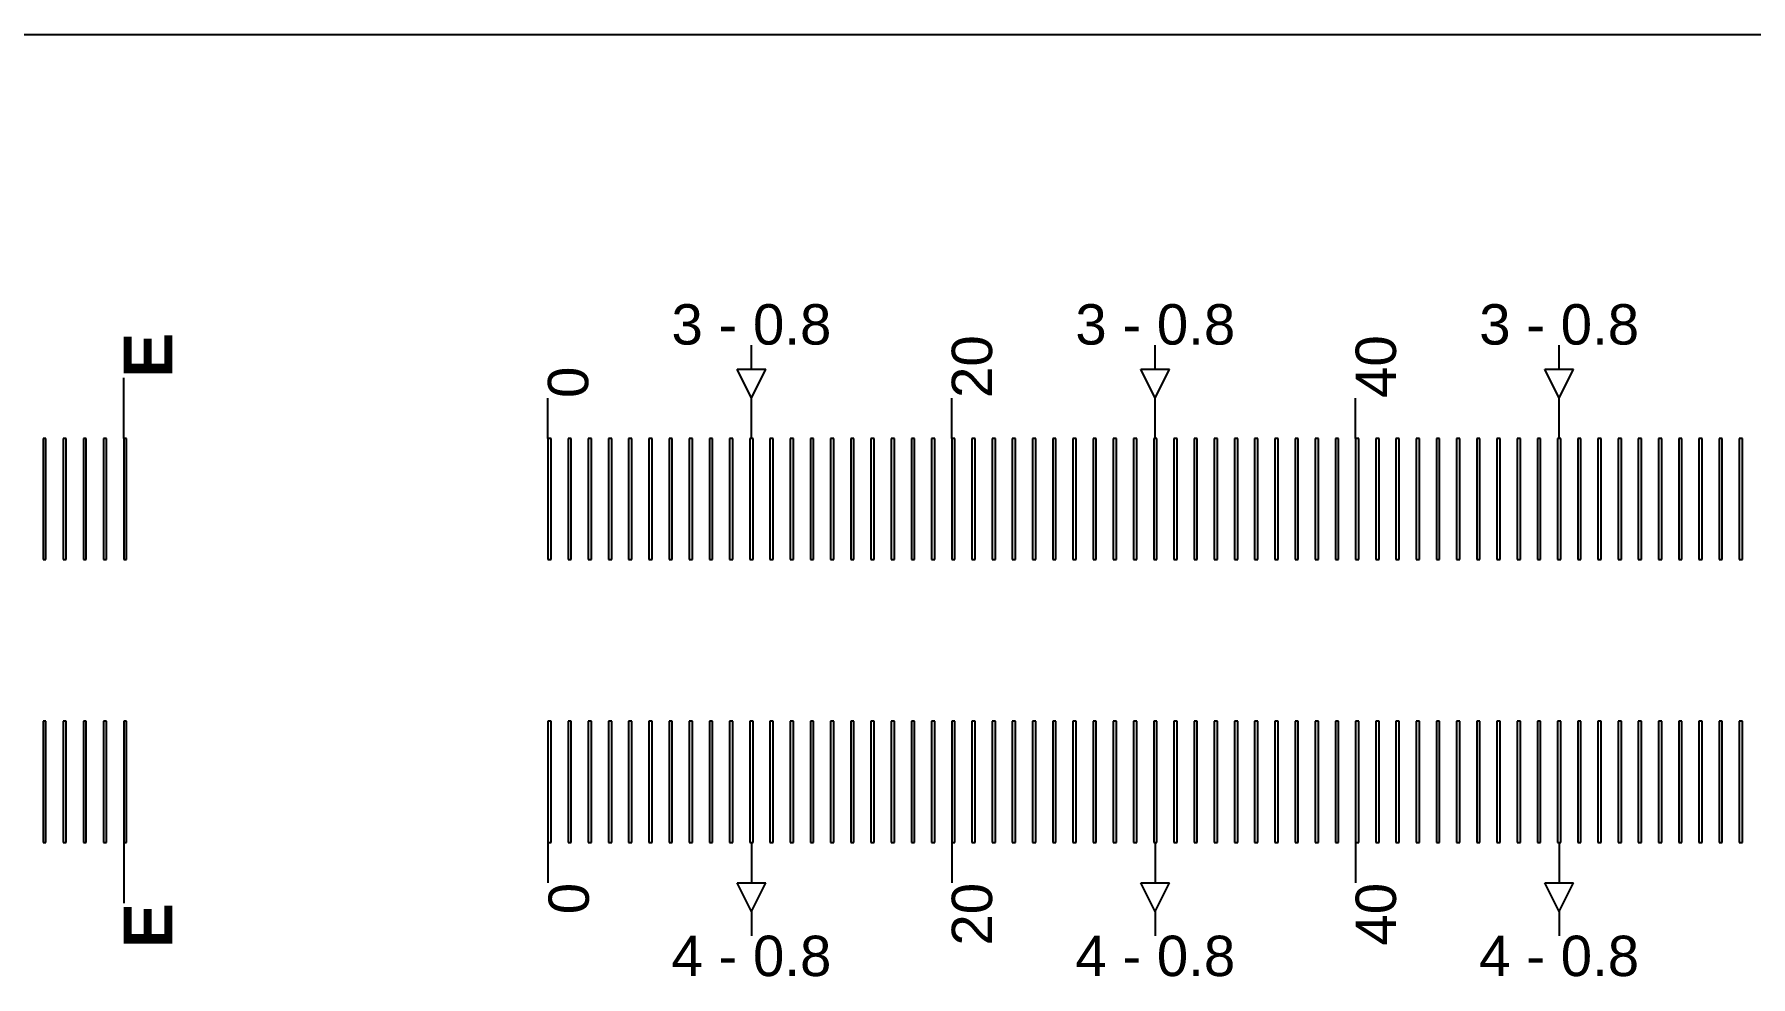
# Model space of a CAD drawing. Extents: x -119394 to 128420, y 74496 to 185496.
# Drawn here: x 6929.6 to 7354.6, y 156962.7 to 157195.9 of the extents above; entities that cross this region are included whole.
import ezdxf

# ---------------------------------------------------------------- set-up
doc = ezdxf.new("R2010")
doc.units = 13
doc.layers.add('CL - Label-1', color=120, linetype='Continuous')
doc.layers.add('CL - Label-2', color=132, linetype='Continuous')
doc.layers.add('CL - Sub-Micro', color=7, linetype='Continuous', true_color=0x47d1ff)
doc.styles.get("Standard").update_dxf_attribs({"font": 'arial.ttf'})

msp = doc.modelspace()

# ---------------------------------------------------------------- linework, layer by layer
for p, q in [((4356.79, 157195.86), (14856.79, 157195.86)), ((5281.79, 157195.86), (13931.79, 157195.86)), ((7107.19, 157112.94), (7107.19, 157118.94)), ((7207.19, 157112.94), (7207.19, 157118.94)), ((7307.19, 157112.94), (7307.19, 157118.94)), ((6951.79, 157095.86), (6951.79, 157110.86)), ((7056.79, 157095.86), (7056.79, 157105.86)), ((7107.19, 157095.86), (7107.19, 157105.86)), ((7156.79, 157095.86), (7156.79, 157105.86)), ((7207.19, 157095.86), (7207.19, 157105.86)), ((7256.79, 157095.86), (7256.79, 157105.86)), ((7307.19, 157095.86), (7307.19, 157105.86)), ((6951.79, 156995.86), (6951.79, 156980.86)), ((7056.79, 156995.86), (7056.79, 156985.86)), ((7107.19, 156995.86), (7107.19, 156985.86)), ((7156.79, 156995.86), (7156.79, 156985.86)), ((7207.19, 156995.86), (7207.19, 156985.86)), ((7256.79, 156995.86), (7256.79, 156985.86)), ((7307.19, 156995.86), (7307.19, 156985.86)), ((7107.19, 156978.79), (7107.19, 156972.79)), ((7207.19, 156978.79), (7207.19, 156972.79)), ((7307.19, 156978.79), (7307.19, 156972.79))]:
    msp.add_line(p, q)
at = {"layer": 'CL - Label-2'}
for p, q in [((7107.19, 157105.86), (7103.65, 157112.96)), ((7103.65, 157112.96), (7110.72, 157112.96)), ((7107.19, 157105.86), (7110.72, 157112.96)), ((7207.19, 157105.86), (7203.65, 157112.96)), ((7203.65, 157112.96), (7210.72, 157112.96)), ((7207.19, 157105.86), (7210.72, 157112.96)), ((7307.19, 157105.86), (7303.65, 157112.96)), ((7303.65, 157112.96), (7310.72, 157112.96)), ((7307.19, 157105.86), (7310.72, 157112.96)), ((7107.19, 156978.79), (7103.65, 156985.89)), ((7103.65, 156985.89), (7110.72, 156985.89)), ((7107.19, 156978.79), (7110.72, 156985.89)), ((7207.19, 156978.79), (7203.65, 156985.89)), ((7203.65, 156985.89), (7210.72, 156985.89)), ((7207.19, 156978.79), (7210.72, 156985.89)), ((7307.19, 156978.79), (7303.65, 156985.89)), ((7303.65, 156985.89), (7310.72, 156985.89)), ((7307.19, 156978.79), (7310.72, 156985.89))]:
    msp.add_line(p, q, dxfattribs=at)
at = {"layer": 'CL - Sub-Micro'}
for p, q in [((6931.79, 157095.86), (6931.79, 157065.86)), ((6932.49, 157095.86), (6931.79, 157095.86)), ((6932.49, 157065.86), (6932.49, 157095.86)), ((6936.79, 157095.86), (6936.79, 157065.86)), ((6937.49, 157095.86), (6936.79, 157095.86)), ((6937.49, 157065.86), (6937.49, 157095.86)), ((6941.79, 157095.86), (6941.79, 157065.86)), ((6942.49, 157095.86), (6941.79, 157095.86)), ((6942.49, 157065.86), (6942.49, 157095.86)), ((6946.79, 157095.86), (6946.79, 157065.86)), ((6947.49, 157095.86), (6946.79, 157095.86)), ((6947.49, 157065.86), (6947.49, 157095.86)), ((6951.79, 157095.86), (6951.79, 157065.86)), ((6952.49, 157095.86), (6951.79, 157095.86)), ((6952.49, 157065.86), (6952.49, 157095.86)), ((7056.79, 157095.86), (7056.79, 157065.86)), ((7057.59, 157095.86), (7056.79, 157095.86)), ((7057.59, 157065.86), (7057.59, 157095.86)), ((7061.79, 157095.86), (7061.79, 157065.86)), ((7062.59, 157095.86), (7061.79, 157095.86)), ((7062.59, 157065.86), (7062.59, 157095.86)), ((7066.79, 157095.86), (7066.79, 157065.86)), ((7067.59, 157095.86), (7066.79, 157095.86)), ((7067.59, 157065.86), (7067.59, 157095.86)), ((7071.79, 157095.86), (7071.79, 157065.86)), ((7072.59, 157095.86), (7071.79, 157095.86)), ((7072.59, 157065.86), (7072.59, 157095.86)), ((7076.79, 157095.86), (7076.79, 157065.86)), ((7077.59, 157095.86), (7076.79, 157095.86)), ((7077.59, 157065.86), (7077.59, 157095.86)), ((7081.79, 157095.86), (7081.79, 157065.86)), ((7082.59, 157095.86), (7081.79, 157095.86)), ((7082.59, 157065.86), (7082.59, 157095.86)), ((7086.79, 157095.86), (7086.79, 157065.86)), ((7087.59, 157095.86), (7086.79, 157095.86)), ((7087.59, 157065.86), (7087.59, 157095.86)), ((7091.79, 157095.86), (7091.79, 157065.86)), ((7092.59, 157095.86), (7091.79, 157095.86)), ((7092.59, 157065.86), (7092.59, 157095.86)), ((7096.79, 157095.86), (7096.79, 157065.86)), ((7097.59, 157095.86), (7096.79, 157095.86)), ((7097.59, 157065.86), (7097.59, 157095.86)), ((7101.79, 157095.86), (7101.79, 157065.86)), ((7102.59, 157095.86), (7101.79, 157095.86)), ((7102.59, 157065.86), (7102.59, 157095.86)), ((7106.79, 157095.86), (7106.79, 157065.86)), ((7107.59, 157095.86), (7106.79, 157095.86)), ((7107.59, 157065.86), (7107.59, 157095.86)), ((7111.79, 157095.86), (7111.79, 157065.86)), ((7112.59, 157095.86), (7111.79, 157095.86)), ((7112.59, 157065.86), (7112.59, 157095.86)), ((7116.79, 157095.86), (7116.79, 157065.86)), ((7117.59, 157095.86), (7116.79, 157095.86)), ((7117.59, 157065.86), (7117.59, 157095.86)), ((7121.79, 157095.86), (7121.79, 157065.86)), ((7122.59, 157095.86), (7121.79, 157095.86)), ((7122.59, 157065.86), (7122.59, 157095.86)), ((7126.79, 157095.86), (7126.79, 157065.86)), ((7127.59, 157095.86), (7126.79, 157095.86)), ((7127.59, 157065.86), (7127.59, 157095.86)), ((7131.79, 157095.86), (7131.79, 157065.86)), ((7132.59, 157095.86), (7131.79, 157095.86)), ((7132.59, 157065.86), (7132.59, 157095.86)), ((7136.79, 157095.86), (7136.79, 157065.86)), ((7137.59, 157095.86), (7136.79, 157095.86)), ((7137.59, 157065.86), (7137.59, 157095.86)), ((7141.79, 157095.86), (7141.79, 157065.86)), ((7142.59, 157095.86), (7141.79, 157095.86)), ((7142.59, 157065.86), (7142.59, 157095.86)), ((7146.79, 157095.86), (7146.79, 157065.86)), ((7147.59, 157095.86), (7146.79, 157095.86)), ((7147.59, 157065.86), (7147.59, 157095.86)), ((7151.79, 157095.86), (7151.79, 157065.86)), ((7152.59, 157095.86), (7151.79, 157095.86)), ((7152.59, 157065.86), (7152.59, 157095.86)), ((7156.79, 157095.86), (7156.79, 157065.86)), ((7157.59, 157095.86), (7156.79, 157095.86)), ((7157.59, 157065.86), (7157.59, 157095.86)), ((7161.79, 157095.86), (7161.79, 157065.86)), ((7162.59, 157095.86), (7161.79, 157095.86)), ((7162.59, 157065.86), (7162.59, 157095.86)), ((7166.79, 157095.86), (7166.79, 157065.86)), ((7167.59, 157095.86), (7166.79, 157095.86)), ((7167.59, 157065.86), (7167.59, 157095.86)), ((7171.79, 157095.86), (7171.79, 157065.86)), ((7172.59, 157095.86), (7171.79, 157095.86)), ((7172.59, 157065.86), (7172.59, 157095.86)), ((7176.79, 157095.86), (7176.79, 157065.86)), ((7177.59, 157095.86), (7176.79, 157095.86)), ((7177.59, 157065.86), (7177.59, 157095.86)), ((7181.79, 157095.86), (7181.79, 157065.86)), ((7182.59, 157095.86), (7181.79, 157095.86)), ((7182.59, 157065.86), (7182.59, 157095.86)), ((7186.79, 157095.86), (7186.79, 157065.86)), ((7187.59, 157095.86), (7186.79, 157095.86)), ((7187.59, 157065.86), (7187.59, 157095.86)), ((7191.79, 157095.86), (7191.79, 157065.86)), ((7192.59, 157095.86), (7191.79, 157095.86)), ((7192.59, 157065.86), (7192.59, 157095.86)), ((7196.79, 157095.86), (7196.79, 157065.86)), ((7197.59, 157095.86), (7196.79, 157095.86)), ((7197.59, 157065.86), (7197.59, 157095.86)), ((7201.79, 157095.86), (7201.79, 157065.86)), ((7202.59, 157095.86), (7201.79, 157095.86)), ((7202.59, 157065.86), (7202.59, 157095.86)), ((7206.79, 157095.86), (7206.79, 157065.86)), ((7207.59, 157095.86), (7206.79, 157095.86)), ((7207.59, 157065.86), (7207.59, 157095.86)), ((7211.79, 157095.86), (7211.79, 157065.86)), ((7212.59, 157095.86), (7211.79, 157095.86)), ((7212.59, 157065.86), (7212.59, 157095.86)), ((7216.79, 157095.86), (7216.79, 157065.86)), ((7217.59, 157095.86), (7216.79, 157095.86)), ((7217.59, 157065.86), (7217.59, 157095.86)), ((7221.79, 157095.86), (7221.79, 157065.86)), ((7222.59, 157095.86), (7221.79, 157095.86)), ((7222.59, 157065.86), (7222.59, 157095.86)), ((7226.79, 157095.86), (7226.79, 157065.86)), ((7227.59, 157095.86), (7226.79, 157095.86)), ((7227.59, 157065.86), (7227.59, 157095.86)), ((7231.79, 157095.86), (7231.79, 157065.86)), ((7232.59, 157095.86), (7231.79, 157095.86)), ((7232.59, 157065.86), (7232.59, 157095.86)), ((7236.79, 157095.86), (7236.79, 157065.86)), ((7237.59, 157095.86), (7236.79, 157095.86)), ((7237.59, 157065.86), (7237.59, 157095.86)), ((7241.79, 157095.86), (7241.79, 157065.86)), ((7242.59, 157095.86), (7241.79, 157095.86)), ((7242.59, 157065.86), (7242.59, 157095.86)), ((7246.79, 157095.86), (7246.79, 157065.86)), ((7247.59, 157095.86), (7246.79, 157095.86)), ((7247.59, 157065.86), (7247.59, 157095.86)), ((7251.79, 157095.86), (7251.79, 157065.86)), ((7252.59, 157095.86), (7251.79, 157095.86)), ((7252.59, 157065.86), (7252.59, 157095.86)), ((7256.79, 157095.86), (7256.79, 157065.86)), ((7257.59, 157095.86), (7256.79, 157095.86)), ((7257.59, 157065.86), (7257.59, 157095.86)), ((7261.79, 157095.86), (7261.79, 157065.86)), ((7262.59, 157095.86), (7261.79, 157095.86)), ((7262.59, 157065.86), (7262.59, 157095.86)), ((7266.79, 157095.86), (7266.79, 157065.86)), ((7267.59, 157095.86), (7266.79, 157095.86)), ((7267.59, 157065.86), (7267.59, 157095.86)), ((7271.79, 157095.86), (7271.79, 157065.86)), ((7272.59, 157095.86), (7271.79, 157095.86)), ((7272.59, 157065.86), (7272.59, 157095.86)), ((7276.79, 157095.86), (7276.79, 157065.86)), ((7277.59, 157095.86), (7276.79, 157095.86)), ((7277.59, 157065.86), (7277.59, 157095.86)), ((7281.79, 157095.86), (7281.79, 157065.86)), ((7282.59, 157095.86), (7281.79, 157095.86)), ((7282.59, 157065.86), (7282.59, 157095.86)), ((7286.79, 157095.86), (7286.79, 157065.86)), ((7287.59, 157095.86), (7286.79, 157095.86)), ((7287.59, 157065.86), (7287.59, 157095.86)), ((7291.79, 157095.86), (7291.79, 157065.86)), ((7292.59, 157095.86), (7291.79, 157095.86)), ((7292.59, 157065.86), (7292.59, 157095.86)), ((7296.79, 157095.86), (7296.79, 157065.86)), ((7297.59, 157095.86), (7296.79, 157095.86)), ((7297.59, 157065.86), (7297.59, 157095.86)), ((7301.79, 157095.86), (7301.79, 157065.86)), ((7302.59, 157095.86), (7301.79, 157095.86)), ((7302.59, 157065.86), (7302.59, 157095.86)), ((7306.79, 157095.86), (7306.79, 157065.86)), ((7307.59, 157095.86), (7306.79, 157095.86)), ((7307.59, 157065.86), (7307.59, 157095.86)), ((7311.79, 157095.86), (7311.79, 157065.86)), ((7312.59, 157095.86), (7311.79, 157095.86)), ((7312.59, 157065.86), (7312.59, 157095.86)), ((7316.79, 157095.86), (7316.79, 157065.86)), ((7317.59, 157095.86), (7316.79, 157095.86)), ((7317.59, 157065.86), (7317.59, 157095.86)), ((7321.79, 157095.86), (7321.79, 157065.86)), ((7322.59, 157095.86), (7321.79, 157095.86)), ((7322.59, 157065.86), (7322.59, 157095.86)), ((7326.79, 157095.86), (7326.79, 157065.86)), ((7327.59, 157095.86), (7326.79, 157095.86)), ((7327.59, 157065.86), (7327.59, 157095.86)), ((7331.79, 157095.86), (7331.79, 157065.86)), ((7332.59, 157095.86), (7331.79, 157095.86)), ((7332.59, 157065.86), (7332.59, 157095.86)), ((7336.79, 157095.86), (7336.79, 157065.86)), ((7337.59, 157095.86), (7336.79, 157095.86)), ((7337.59, 157065.86), (7337.59, 157095.86)), ((7341.79, 157095.86), (7341.79, 157065.86)), ((7342.59, 157095.86), (7341.79, 157095.86)), ((7342.59, 157065.86), (7342.59, 157095.86)), ((7346.79, 157095.86), (7346.79, 157065.86)), ((7347.59, 157095.86), (7346.79, 157095.86)), ((7347.59, 157065.86), (7347.59, 157095.86)), ((7351.79, 157095.86), (7351.79, 157065.86)), ((7352.59, 157095.86), (7351.79, 157095.86)), ((7352.59, 157065.86), (7352.59, 157095.86)), ((6931.79, 157065.86), (6932.49, 157065.86)), ((6936.79, 157065.86), (6937.49, 157065.86)), ((6941.79, 157065.86), (6942.49, 157065.86)), ((6946.79, 157065.86), (6947.49, 157065.86)), ((6951.79, 157065.86), (6952.49, 157065.86)), ((7056.79, 157065.86), (7057.59, 157065.86)), ((7061.79, 157065.86), (7062.59, 157065.86)), ((7066.79, 157065.86), (7067.59, 157065.86)), ((7071.79, 157065.86), (7072.59, 157065.86)), ((7076.79, 157065.86), (7077.59, 157065.86)), ((7081.79, 157065.86), (7082.59, 157065.86)), ((7086.79, 157065.86), (7087.59, 157065.86)), ((7091.79, 157065.86), (7092.59, 157065.86)), ((7096.79, 157065.86), (7097.59, 157065.86)), ((7101.79, 157065.86), (7102.59, 157065.86)), ((7106.79, 157065.86), (7107.59, 157065.86)), ((7111.79, 157065.86), (7112.59, 157065.86)), ((7116.79, 157065.86), (7117.59, 157065.86)), ((7121.79, 157065.86), (7122.59, 157065.86)), ((7126.79, 157065.86), (7127.59, 157065.86)), ((7131.79, 157065.86), (7132.59, 157065.86)), ((7136.79, 157065.86), (7137.59, 157065.86)), ((7141.79, 157065.86), (7142.59, 157065.86)), ((7146.79, 157065.86), (7147.59, 157065.86)), ((7151.79, 157065.86), (7152.59, 157065.86)), ((7156.79, 157065.86), (7157.59, 157065.86)), ((7161.79, 157065.86), (7162.59, 157065.86)), ((7166.79, 157065.86), (7167.59, 157065.86)), ((7171.79, 157065.86), (7172.59, 157065.86)), ((7176.79, 157065.86), (7177.59, 157065.86)), ((7181.79, 157065.86), (7182.59, 157065.86)), ((7186.79, 157065.86), (7187.59, 157065.86)), ((7191.79, 157065.86), (7192.59, 157065.86)), ((7196.79, 157065.86), (7197.59, 157065.86)), ((7201.79, 157065.86), (7202.59, 157065.86)), ((7206.79, 157065.86), (7207.59, 157065.86)), ((7211.79, 157065.86), (7212.59, 157065.86)), ((7216.79, 157065.86), (7217.59, 157065.86)), ((7221.79, 157065.86), (7222.59, 157065.86)), ((7226.79, 157065.86), (7227.59, 157065.86)), ((7231.79, 157065.86), (7232.59, 157065.86)), ((7236.79, 157065.86), (7237.59, 157065.86)), ((7241.79, 157065.86), (7242.59, 157065.86)), ((7246.79, 157065.86), (7247.59, 157065.86)), ((7251.79, 157065.86), (7252.59, 157065.86)), ((7256.79, 157065.86), (7257.59, 157065.86)), ((7261.79, 157065.86), (7262.59, 157065.86)), ((7266.79, 157065.86), (7267.59, 157065.86)), ((7271.79, 157065.86), (7272.59, 157065.86)), ((7276.79, 157065.86), (7277.59, 157065.86)), ((7281.79, 157065.86), (7282.59, 157065.86)), ((7286.79, 157065.86), (7287.59, 157065.86)), ((7291.79, 157065.86), (7292.59, 157065.86)), ((7296.79, 157065.86), (7297.59, 157065.86)), ((7301.79, 157065.86), (7302.59, 157065.86)), ((7306.79, 157065.86), (7307.59, 157065.86)), ((7311.79, 157065.86), (7312.59, 157065.86)), ((7316.79, 157065.86), (7317.59, 157065.86)), ((7321.79, 157065.86), (7322.59, 157065.86)), ((7326.79, 157065.86), (7327.59, 157065.86)), ((7331.79, 157065.86), (7332.59, 157065.86)), ((7336.79, 157065.86), (7337.59, 157065.86)), ((7341.79, 157065.86), (7342.59, 157065.86)), ((7346.79, 157065.86), (7347.59, 157065.86)), ((7351.79, 157065.86), (7352.59, 157065.86)), ((6931.79, 157025.86), (6931.79, 156995.86)), ((6932.49, 157025.86), (6931.79, 157025.86)), ((6932.49, 156995.86), (6932.49, 157025.86)), ((6936.79, 157025.86), (6936.79, 156995.86)), ((6937.49, 157025.86), (6936.79, 157025.86)), ((6937.49, 156995.86), (6937.49, 157025.86)), ((6941.79, 157025.86), (6941.79, 156995.86)), ((6942.49, 157025.86), (6941.79, 157025.86)), ((6942.49, 156995.86), (6942.49, 157025.86)), ((6946.79, 157025.86), (6946.79, 156995.86)), ((6947.49, 157025.86), (6946.79, 157025.86)), ((6947.49, 156995.86), (6947.49, 157025.86)), ((6951.79, 157025.86), (6951.79, 156995.86)), ((6952.49, 157025.86), (6951.79, 157025.86)), ((6952.49, 156995.86), (6952.49, 157025.86)), ((7056.79, 157025.86), (7056.79, 156995.86)), ((7057.59, 157025.86), (7056.79, 157025.86)), ((7057.59, 156995.86), (7057.59, 157025.86)), ((7061.79, 157025.86), (7061.79, 156995.86)), ((7062.59, 157025.86), (7061.79, 157025.86)), ((7062.59, 156995.86), (7062.59, 157025.86)), ((7066.79, 157025.86), (7066.79, 156995.86)), ((7067.59, 157025.86), (7066.79, 157025.86)), ((7067.59, 156995.86), (7067.59, 157025.86)), ((7071.79, 157025.86), (7071.79, 156995.86)), ((7072.59, 157025.86), (7071.79, 157025.86)), ((7072.59, 156995.86), (7072.59, 157025.86)), ((7076.79, 157025.86), (7076.79, 156995.86)), ((7077.59, 157025.86), (7076.79, 157025.86)), ((7077.59, 156995.86), (7077.59, 157025.86)), ((7081.79, 157025.86), (7081.79, 156995.86)), ((7082.59, 157025.86), (7081.79, 157025.86)), ((7082.59, 156995.86), (7082.59, 157025.86)), ((7086.79, 157025.86), (7086.79, 156995.86)), ((7087.59, 157025.86), (7086.79, 157025.86)), ((7087.59, 156995.86), (7087.59, 157025.86)), ((7091.79, 157025.86), (7091.79, 156995.86)), ((7092.59, 157025.86), (7091.79, 157025.86)), ((7092.59, 156995.86), (7092.59, 157025.86)), ((7096.79, 157025.86), (7096.79, 156995.86)), ((7097.59, 157025.86), (7096.79, 157025.86)), ((7097.59, 156995.86), (7097.59, 157025.86)), ((7101.79, 157025.86), (7101.79, 156995.86)), ((7102.59, 157025.86), (7101.79, 157025.86)), ((7102.59, 156995.86), (7102.59, 157025.86)), ((7106.79, 157025.86), (7106.79, 156995.86)), ((7107.59, 157025.86), (7106.79, 157025.86)), ((7107.59, 156995.86), (7107.59, 157025.86)), ((7111.79, 157025.86), (7111.79, 156995.86)), ((7112.59, 157025.86), (7111.79, 157025.86)), ((7112.59, 156995.86), (7112.59, 157025.86)), ((7116.79, 157025.86), (7116.79, 156995.86)), ((7117.59, 157025.86), (7116.79, 157025.86)), ((7117.59, 156995.86), (7117.59, 157025.86)), ((7121.79, 157025.86), (7121.79, 156995.86)), ((7122.59, 157025.86), (7121.79, 157025.86)), ((7122.59, 156995.86), (7122.59, 157025.86)), ((7126.79, 157025.86), (7126.79, 156995.86)), ((7127.59, 157025.86), (7126.79, 157025.86)), ((7127.59, 156995.86), (7127.59, 157025.86)), ((7131.79, 157025.86), (7131.79, 156995.86)), ((7132.59, 157025.86), (7131.79, 157025.86)), ((7132.59, 156995.86), (7132.59, 157025.86)), ((7136.79, 157025.86), (7136.79, 156995.86)), ((7137.59, 157025.86), (7136.79, 157025.86)), ((7137.59, 156995.86), (7137.59, 157025.86)), ((7141.79, 157025.86), (7141.79, 156995.86)), ((7142.59, 157025.86), (7141.79, 157025.86)), ((7142.59, 156995.86), (7142.59, 157025.86)), ((7146.79, 157025.86), (7146.79, 156995.86)), ((7147.59, 157025.86), (7146.79, 157025.86)), ((7147.59, 156995.86), (7147.59, 157025.86)), ((7151.79, 157025.86), (7151.79, 156995.86)), ((7152.59, 157025.86), (7151.79, 157025.86)), ((7152.59, 156995.86), (7152.59, 157025.86)), ((7156.79, 157025.86), (7156.79, 156995.86)), ((7157.59, 157025.86), (7156.79, 157025.86)), ((7157.59, 156995.86), (7157.59, 157025.86)), ((7161.79, 157025.86), (7161.79, 156995.86)), ((7162.59, 157025.86), (7161.79, 157025.86)), ((7162.59, 156995.86), (7162.59, 157025.86)), ((7166.79, 157025.86), (7166.79, 156995.86)), ((7167.59, 157025.86), (7166.79, 157025.86)), ((7167.59, 156995.86), (7167.59, 157025.86)), ((7171.79, 157025.86), (7171.79, 156995.86)), ((7172.59, 157025.86), (7171.79, 157025.86)), ((7172.59, 156995.86), (7172.59, 157025.86)), ((7176.79, 157025.86), (7176.79, 156995.86)), ((7177.59, 157025.86), (7176.79, 157025.86)), ((7177.59, 156995.86), (7177.59, 157025.86)), ((7181.79, 157025.86), (7181.79, 156995.86)), ((7182.59, 157025.86), (7181.79, 157025.86)), ((7182.59, 156995.86), (7182.59, 157025.86)), ((7186.79, 157025.86), (7186.79, 156995.86)), ((7187.59, 157025.86), (7186.79, 157025.86)), ((7187.59, 156995.86), (7187.59, 157025.86)), ((7191.79, 157025.86), (7191.79, 156995.86)), ((7192.59, 157025.86), (7191.79, 157025.86)), ((7192.59, 156995.86), (7192.59, 157025.86)), ((7196.79, 157025.86), (7196.79, 156995.86)), ((7197.59, 157025.86), (7196.79, 157025.86)), ((7197.59, 156995.86), (7197.59, 157025.86)), ((7201.79, 157025.86), (7201.79, 156995.86)), ((7202.59, 157025.86), (7201.79, 157025.86)), ((7202.59, 156995.86), (7202.59, 157025.86)), ((7206.79, 157025.86), (7206.79, 156995.86)), ((7207.59, 157025.86), (7206.79, 157025.86)), ((7207.59, 156995.86), (7207.59, 157025.86)), ((7211.79, 157025.86), (7211.79, 156995.86)), ((7212.59, 157025.86), (7211.79, 157025.86)), ((7212.59, 156995.86), (7212.59, 157025.86)), ((7216.79, 157025.86), (7216.79, 156995.86)), ((7217.59, 157025.86), (7216.79, 157025.86)), ((7217.59, 156995.86), (7217.59, 157025.86)), ((7221.79, 157025.86), (7221.79, 156995.86)), ((7222.59, 157025.86), (7221.79, 157025.86)), ((7222.59, 156995.86), (7222.59, 157025.86)), ((7226.79, 157025.86), (7226.79, 156995.86)), ((7227.59, 157025.86), (7226.79, 157025.86)), ((7227.59, 156995.86), (7227.59, 157025.86)), ((7231.79, 157025.86), (7231.79, 156995.86)), ((7232.59, 157025.86), (7231.79, 157025.86)), ((7232.59, 156995.86), (7232.59, 157025.86)), ((7236.79, 157025.86), (7236.79, 156995.86)), ((7237.59, 157025.86), (7236.79, 157025.86)), ((7237.59, 156995.86), (7237.59, 157025.86)), ((7241.79, 157025.86), (7241.79, 156995.86)), ((7242.59, 157025.86), (7241.79, 157025.86)), ((7242.59, 156995.86), (7242.59, 157025.86)), ((7246.79, 157025.86), (7246.79, 156995.86)), ((7247.59, 157025.86), (7246.79, 157025.86)), ((7247.59, 156995.86), (7247.59, 157025.86)), ((7251.79, 157025.86), (7251.79, 156995.86)), ((7252.59, 157025.86), (7251.79, 157025.86)), ((7252.59, 156995.86), (7252.59, 157025.86)), ((7256.79, 157025.86), (7256.79, 156995.86)), ((7257.59, 157025.86), (7256.79, 157025.86)), ((7257.59, 156995.86), (7257.59, 157025.86)), ((7261.79, 157025.86), (7261.79, 156995.86)), ((7262.59, 157025.86), (7261.79, 157025.86)), ((7262.59, 156995.86), (7262.59, 157025.86)), ((7266.79, 157025.86), (7266.79, 156995.86)), ((7267.59, 157025.86), (7266.79, 157025.86)), ((7267.59, 156995.86), (7267.59, 157025.86)), ((7271.79, 157025.86), (7271.79, 156995.86)), ((7272.59, 157025.86), (7271.79, 157025.86)), ((7272.59, 156995.86), (7272.59, 157025.86)), ((7276.79, 157025.86), (7276.79, 156995.86)), ((7277.59, 157025.86), (7276.79, 157025.86)), ((7277.59, 156995.86), (7277.59, 157025.86)), ((7281.79, 157025.86), (7281.79, 156995.86)), ((7282.59, 157025.86), (7281.79, 157025.86)), ((7282.59, 156995.86), (7282.59, 157025.86)), ((7286.79, 157025.86), (7286.79, 156995.86)), ((7287.59, 157025.86), (7286.79, 157025.86)), ((7287.59, 156995.86), (7287.59, 157025.86)), ((7291.79, 157025.86), (7291.79, 156995.86)), ((7292.59, 157025.86), (7291.79, 157025.86)), ((7292.59, 156995.86), (7292.59, 157025.86)), ((7296.79, 157025.86), (7296.79, 156995.86)), ((7297.59, 157025.86), (7296.79, 157025.86)), ((7297.59, 156995.86), (7297.59, 157025.86)), ((7301.79, 157025.86), (7301.79, 156995.86)), ((7302.59, 157025.86), (7301.79, 157025.86)), ((7302.59, 156995.86), (7302.59, 157025.86)), ((7306.79, 157025.86), (7306.79, 156995.86)), ((7307.59, 157025.86), (7306.79, 157025.86)), ((7307.59, 156995.86), (7307.59, 157025.86)), ((7311.79, 157025.86), (7311.79, 156995.86)), ((7312.59, 157025.86), (7311.79, 157025.86)), ((7312.59, 156995.86), (7312.59, 157025.86)), ((7316.79, 157025.86), (7316.79, 156995.86)), ((7317.59, 157025.86), (7316.79, 157025.86)), ((7317.59, 156995.86), (7317.59, 157025.86)), ((7321.79, 157025.86), (7321.79, 156995.86)), ((7322.59, 157025.86), (7321.79, 157025.86)), ((7322.59, 156995.86), (7322.59, 157025.86)), ((7326.79, 157025.86), (7326.79, 156995.86)), ((7327.59, 157025.86), (7326.79, 157025.86)), ((7327.59, 156995.86), (7327.59, 157025.86)), ((7331.79, 157025.86), (7331.79, 156995.86)), ((7332.59, 157025.86), (7331.79, 157025.86)), ((7332.59, 156995.86), (7332.59, 157025.86)), ((7336.79, 157025.86), (7336.79, 156995.86)), ((7337.59, 157025.86), (7336.79, 157025.86)), ((7337.59, 156995.86), (7337.59, 157025.86)), ((7341.79, 157025.86), (7341.79, 156995.86)), ((7342.59, 157025.86), (7341.79, 157025.86)), ((7342.59, 156995.86), (7342.59, 157025.86)), ((7346.79, 157025.86), (7346.79, 156995.86)), ((7347.59, 157025.86), (7346.79, 157025.86)), ((7347.59, 156995.86), (7347.59, 157025.86)), ((7351.79, 157025.86), (7351.79, 156995.86)), ((7352.59, 157025.86), (7351.79, 157025.86)), ((7352.59, 156995.86), (7352.59, 157025.86)), ((6931.79, 156995.86), (6932.49, 156995.86)), ((6936.79, 156995.86), (6937.49, 156995.86)), ((6941.79, 156995.86), (6942.49, 156995.86)), ((6946.79, 156995.86), (6947.49, 156995.86)), ((6951.79, 156995.86), (6952.49, 156995.86)), ((7056.79, 156995.86), (7057.59, 156995.86)), ((7061.79, 156995.86), (7062.59, 156995.86)), ((7066.79, 156995.86), (7067.59, 156995.86)), ((7071.79, 156995.86), (7072.59, 156995.86)), ((7076.79, 156995.86), (7077.59, 156995.86)), ((7081.79, 156995.86), (7082.59, 156995.86)), ((7086.79, 156995.86), (7087.59, 156995.86)), ((7091.79, 156995.86), (7092.59, 156995.86)), ((7096.79, 156995.86), (7097.59, 156995.86)), ((7101.79, 156995.86), (7102.59, 156995.86)), ((7106.79, 156995.86), (7107.59, 156995.86)), ((7111.79, 156995.86), (7112.59, 156995.86)), ((7116.79, 156995.86), (7117.59, 156995.86)), ((7121.79, 156995.86), (7122.59, 156995.86)), ((7126.79, 156995.86), (7127.59, 156995.86)), ((7131.79, 156995.86), (7132.59, 156995.86)), ((7136.79, 156995.86), (7137.59, 156995.86)), ((7141.79, 156995.86), (7142.59, 156995.86)), ((7146.79, 156995.86), (7147.59, 156995.86)), ((7151.79, 156995.86), (7152.59, 156995.86)), ((7156.79, 156995.86), (7157.59, 156995.86)), ((7161.79, 156995.86), (7162.59, 156995.86)), ((7166.79, 156995.86), (7167.59, 156995.86)), ((7171.79, 156995.86), (7172.59, 156995.86)), ((7176.79, 156995.86), (7177.59, 156995.86)), ((7181.79, 156995.86), (7182.59, 156995.86)), ((7186.79, 156995.86), (7187.59, 156995.86)), ((7191.79, 156995.86), (7192.59, 156995.86)), ((7196.79, 156995.86), (7197.59, 156995.86)), ((7201.79, 156995.86), (7202.59, 156995.86)), ((7206.79, 156995.86), (7207.59, 156995.86)), ((7211.79, 156995.86), (7212.59, 156995.86)), ((7216.79, 156995.86), (7217.59, 156995.86)), ((7221.79, 156995.86), (7222.59, 156995.86)), ((7226.79, 156995.86), (7227.59, 156995.86)), ((7231.79, 156995.86), (7232.59, 156995.86)), ((7236.79, 156995.86), (7237.59, 156995.86)), ((7241.79, 156995.86), (7242.59, 156995.86)), ((7246.79, 156995.86), (7247.59, 156995.86)), ((7251.79, 156995.86), (7252.59, 156995.86)), ((7256.79, 156995.86), (7257.59, 156995.86)), ((7261.79, 156995.86), (7262.59, 156995.86)), ((7266.79, 156995.86), (7267.59, 156995.86)), ((7271.79, 156995.86), (7272.59, 156995.86)), ((7276.79, 156995.86), (7277.59, 156995.86)), ((7281.79, 156995.86), (7282.59, 156995.86)), ((7286.79, 156995.86), (7287.59, 156995.86)), ((7291.79, 156995.86), (7292.59, 156995.86)), ((7296.79, 156995.86), (7297.59, 156995.86)), ((7301.79, 156995.86), (7302.59, 156995.86)), ((7306.79, 156995.86), (7307.59, 156995.86)), ((7311.79, 156995.86), (7312.59, 156995.86)), ((7316.79, 156995.86), (7317.59, 156995.86)), ((7321.79, 156995.86), (7322.59, 156995.86)), ((7326.79, 156995.86), (7327.59, 156995.86)), ((7331.79, 156995.86), (7332.59, 156995.86)), ((7336.79, 156995.86), (7337.59, 156995.86)), ((7341.79, 156995.86), (7342.59, 156995.86)), ((7346.79, 156995.86), (7347.59, 156995.86)), ((7351.79, 156995.86), (7352.59, 156995.86))]:
    msp.add_line(p, q, dxfattribs=at)

# ---------------------------------------------------------------- texts
at = {"layer": 'CL - Label-1'}
for s, width, heights, insert, char_height, attachment_point, rotation in [('{\\fArial|b1|i0|c0|p34;E}', 33.3178, [8.18], (6951.79, 157110.86), 12, 1, 90), ('20', 21.565, [8.55], (7156.79, 157105.86), 10, 1, 90), ('40', 21.565, [8.55], (7256.79, 157105.86), 10, 1, 90), ('0', 21.565, [8.55], (7056.79, 157105.86), 10, 1, 90), ('0', 21.565, [8.55], (7056.79, 156985.86), 10, 7, 270), ('20', 21.565, [8.55], (7156.79, 156985.86), 10, 3, 90), ('40', 21.565, [8.55], (7256.79, 156985.86), 10, 3, 90), ('{\\fArial|b1|i0|c0|p34;E}', 33.3178, [8.18], (6951.79, 156980.86), 12, 3, 90)]:
    msp.add_mtext_dynamic_manual_height_columns(s, width=width, gutter_width=12.5, heights=heights, dxfattribs=dict(at, insert=insert, char_height=char_height, attachment_point=attachment_point, rotation=rotation))
at = {"layer": 'CL - Label-2', "char_height": 10}
for s, insert, attachment_point in [('3 - 0.8', (7107.19, 157118.94), 8), ('3 - 0.8', (7207.19, 157118.94), 8), ('3 - 0.8', (7307.19, 157118.94), 8), ('4 - 0.8', (7107.19, 156972.79), 2), ('4 - 0.8', (7207.19, 156972.79), 2), ('4 - 0.8', (7307.19, 156972.79), 2)]:
    msp.add_mtext_dynamic_manual_height_columns(s, width=52.3045, gutter_width=12.5, heights=[18.11], dxfattribs=dict(at, insert=insert, attachment_point=attachment_point))

doc.saveas('drawing.dxf')
